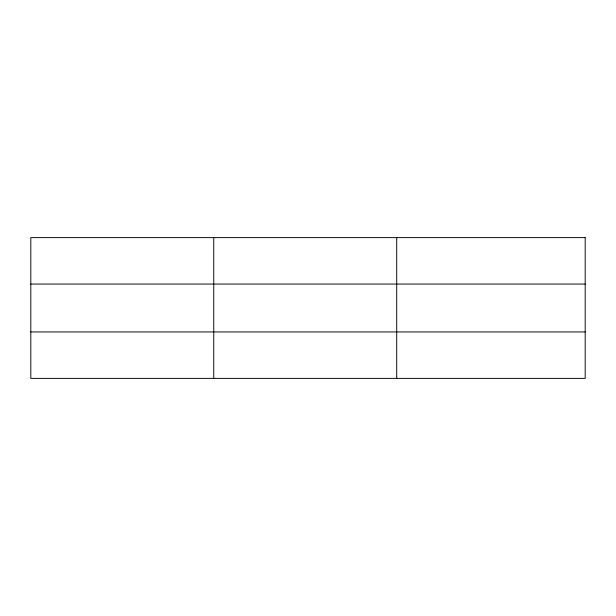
<?xml version="1.0" encoding="UTF-8"?>
<svg xmlns="http://www.w3.org/2000/svg" width="616" height="616" viewBox="0 0 616 616"><rect width="100%" height="100%" fill="white"/><g stroke="black" fill="none" stroke-linecap="round" stroke-linejoin="round"><path stroke-width="0.92" d="M213.752 237.614L213.752 378.386M396.704 237.614L396.704 378.386M30.8 284.068L585.2 284.068M30.8 331.932L585.2 331.932M585.2 237.614L585.2 378.386L30.8 378.386L30.8 237.614L585.2 237.614"/></g></svg>
